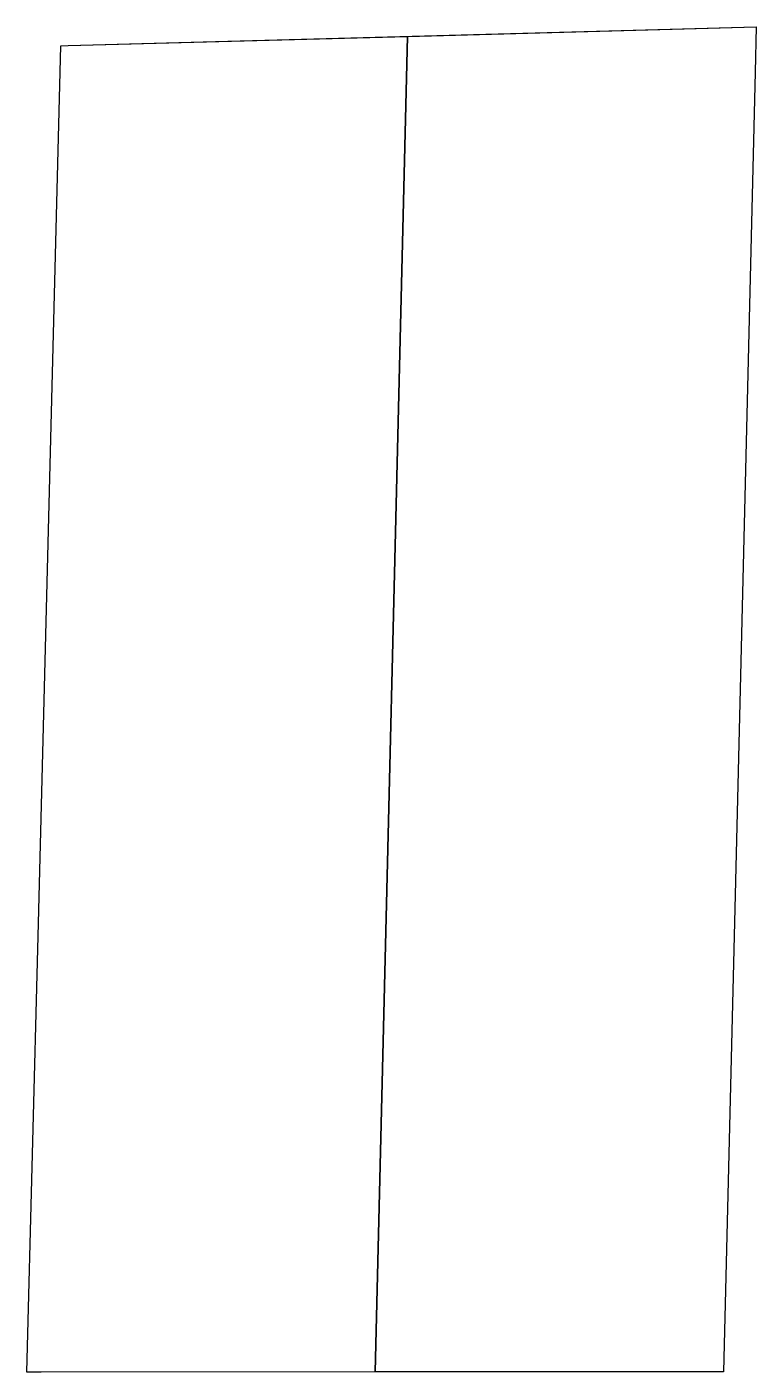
# Model space of a CAD drawing. Header units: feet. Extents: x 0 to 134, y 0 to 247.
import ezdxf

# ---------------------------------------------------------------- set-up
doc = ezdxf.new("R2010")
doc.units = ezdxf.units.FT
doc.layers.add('LOTS', color=3, linetype='Continuous')
doc.layers.add('PARCEL', color=5, linetype='Continuous')

msp = doc.modelspace()

# ---------------------------------------------------------------- linework, layer by layer
at = {"layer": 'LOTS'}
for points in [[(2.65, 0), (0, 0), (0, 0), (2.06, 80.17), (6.26, 243.82), (7.61, 243.86), (70.05, 245.56), (64.1, 0.03), (2.65, 0)], [(64.1, 0.03), (70.05, 245.56), (134.19, 247.3), (133.99, 238.95), (130.15, 80.22), (128.21, 0.05), (64.1, 0.03)]]:
    msp.add_lwpolyline(points, close=True, dxfattribs=at)
at = {"layer": 'PARCEL'}
msp.add_lwpolyline([(128.21, 0.05), (2.65, 0), (0, 0), (2.06, 80.17), (6.26, 243.82), (7.61, 243.86), (134.19, 247.3), (133.99, 238.95), (130.15, 80.22), (128.21, 0.05)], close=True, dxfattribs=at)

doc.saveas('drawing.dxf')
